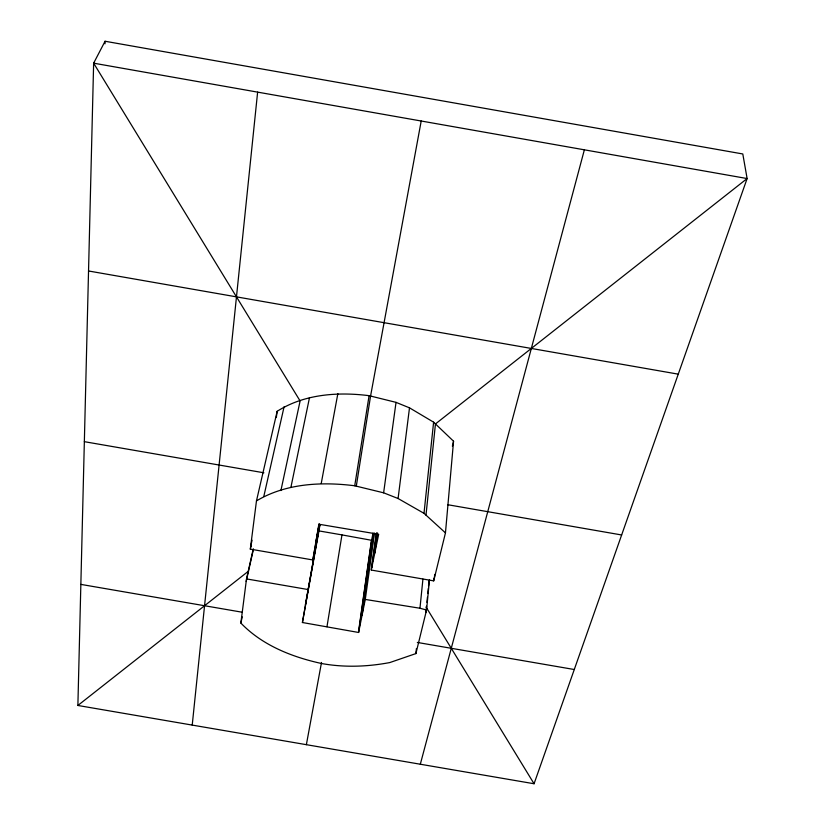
<?xml version="1.0" encoding="UTF-8"?>
<svg xmlns="http://www.w3.org/2000/svg" width="825" height="825" viewBox="0 0 825 825"><rect width="100%" height="100%" fill="white"/><g stroke="black" fill="none" stroke-linecap="round" stroke-linejoin="round"><path stroke-width="1.24" d="M77.88 705.468L93.638 63.174L105.064 41.25L742.799 153.966L747.12 178.551L534.064 783.75L77.88 705.468L248.593 571.065M104.992 43.818L105.064 41.25M376.406 533.177L371.302 570.065L433.702 580.872L445.459 532.878L453.554 441.22L433.61 422.173L409.499 407.839L396.031 402.363L369.095 395.68C337.982 391.731 304.177 394.061 277.159 411.293L256.472 500.899L250.315 549.13L312.84 559.958L319.244 524.566M433.702 580.872L433.95 578.304M434.342 578.263L434.703 574.427M253.223 549.089L246.51 578.913L240.869 623.071C262.371 645.408 292.153 657.113 321.905 663.578C344.376 667.621 367.434 666.786 389.812 662.558L415.903 653.586L426.556 610.026L429.495 579.604M425.958 612.521L426.566 606.179M426.938 602.374L427.433 597.3M427.804 593.505L428.288 588.431M428.536 585.894L429.031 580.821M426.556 610.026L419.966 608.242L422.926 579.109M415.903 653.586L416.419 648.502M192.225 725.092L257.627 92.132M445.459 532.878L425.989 515.13L435.456 423.937L747.12 178.551L93.638 63.174L300.104 400.96L280.902 490.576M425.989 515.13L423.998 513.325L433.61 422.173M423.998 513.325L398.083 498.517L409.499 407.839M276.323 417.522L277.159 411.293M398.083 498.517L383.625 492.814L396.031 402.363M371.302 570.065L376.582 533.105M371.827 567.445L374.756 553.224L377.551 532.909M319.584 524.834L302.414 622.514L358.617 632.476L362.02 615.471L373.539 533.507M362.02 615.471L365.279 599.435L374.56 533.053M358.793 629.826L371.106 542.695L373.055 533.063M358.617 632.476L371.632 540.303L341.963 534.899L318.945 530.908L302.414 622.514M383.625 492.814L356.297 486.162L370.569 396.052L421.204 121.007M256.472 500.899C285.708 483.357 321.606 481.583 354.719 485.77L369.095 395.68M326.968 626.752L341.963 534.899M318.945 530.908L319.987 524.648M312.84 559.958L318.873 524.226L378.675 534.291L374.756 553.224M315.542 543.902L319.192 523.731M305.353 604.828L319.832 524.638M321.245 483.409L337.858 393.618M306.374 744.676L321.513 662.454M290.936 487.183L309.519 397.557M240.869 623.071L242.251 616.832M246.18 581.46L253.45 549.151M263.835 496.33L284.089 406.746M250.656 546.48L252.079 540.21M250.315 549.13L251.171 545.377M452.378 446.201L453.554 441.22M420.317 764.228L584.368 149.82M365.279 599.435L419.966 608.242M263.887 472.787L84.356 441.674M621.648 534.971L447.666 504.704M246.51 578.913L307.9 589.514M80.85 584.389L242.364 612.253M417.326 642.438L574.283 669.518M88.543 270.982L678.263 374.158M354.719 485.77L356.297 486.162M426.071 607.066L534.064 783.75"/></g></svg>
